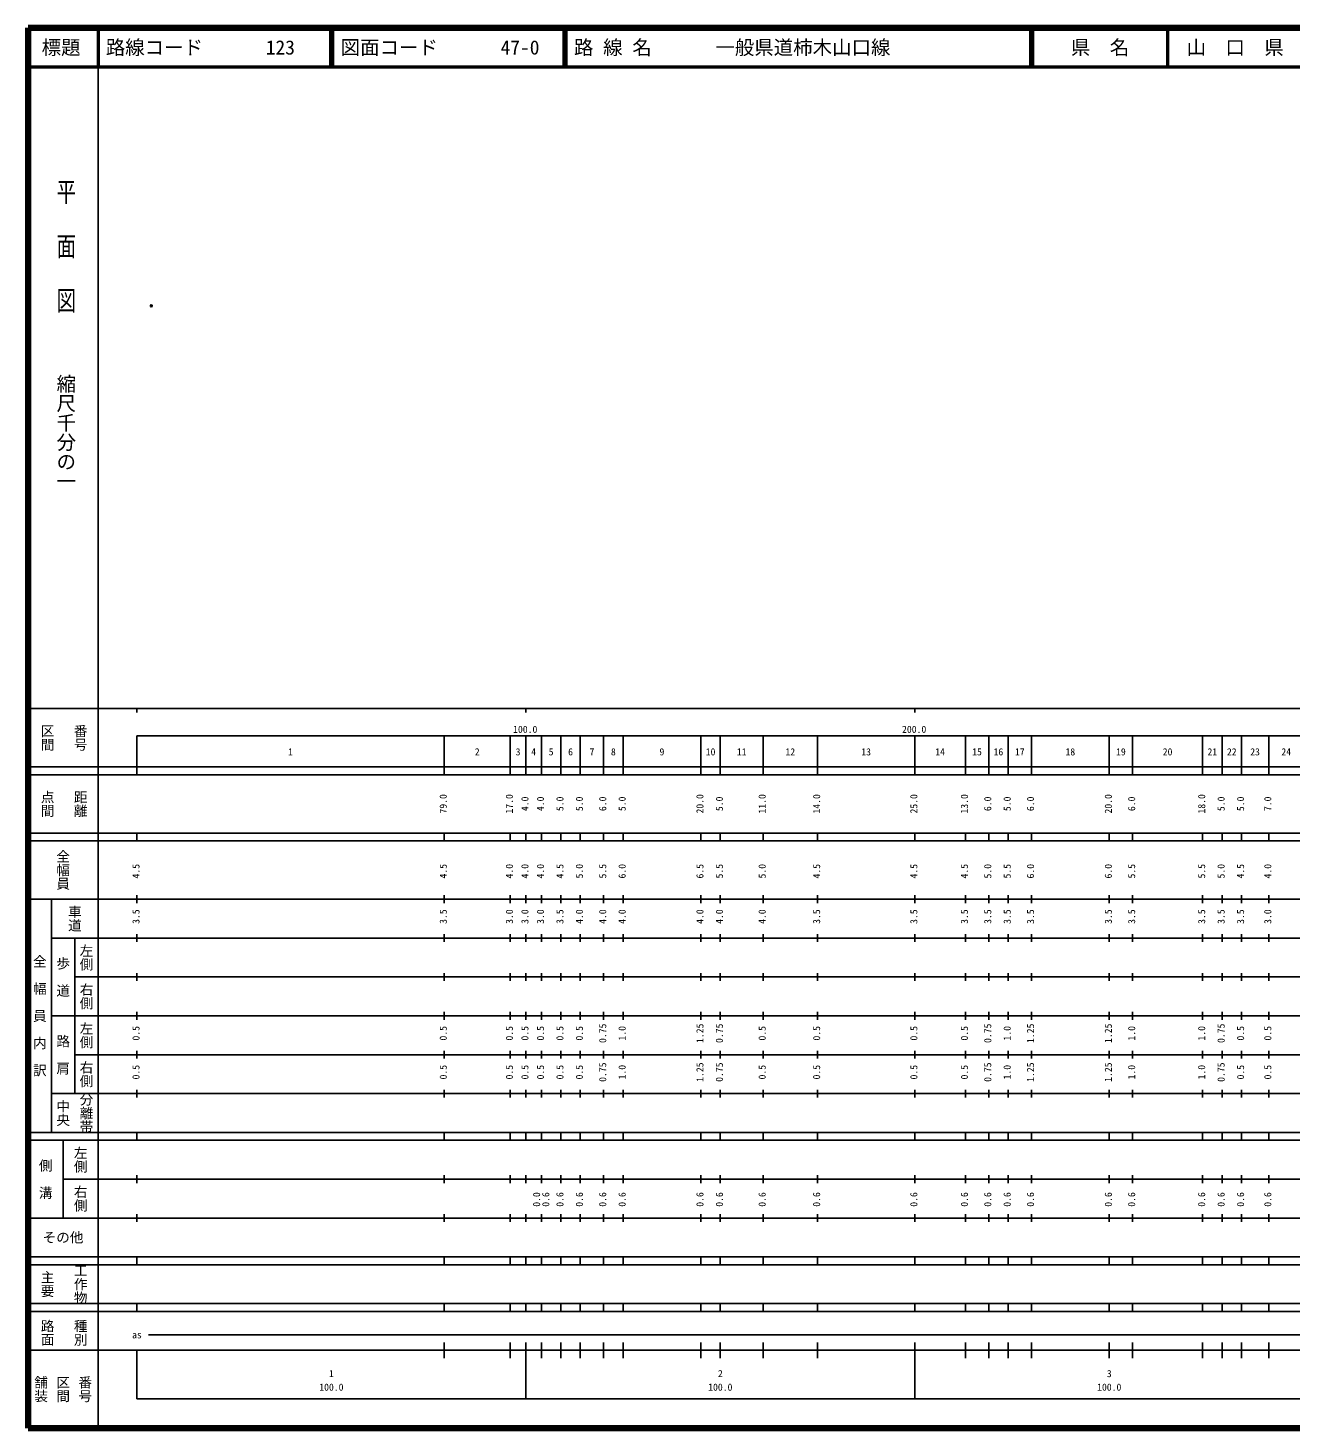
# Model space of a CAD drawing. Units: millimetres on the paper. Extents: x 40 to 680, y 20 to 380.
# Drawn here: x 40 to 364.7, y 20 to 380 of the extents above; entities that cross this region are included whole.
import ezdxf
from ezdxf.enums import TextEntityAlignment as Align

# ---------------------------------------------------------------- set-up
doc = ezdxf.new("R2010")
doc.units = ezdxf.units.MM
doc.header["$PDMODE"] = 32
doc.header["$PDSIZE"] = 0.5
doc.layers.add('M-OTRS', color=6, linetype='Continuous')
doc.layers.add('M-TTL-TXT', color=7, linetype='Continuous')
for name, color, linetype, lineweight in [('M-TTL', 2, 'Continuous', 140), ('M-TTL-BAND', 7, 'Continuous', 25), ('M-TTL-LINE', 7, 'Continuous', 50)]:
    doc.layers.add(name, color=color, linetype=linetype, lineweight=lineweight)
doc.styles.add('@ＭＳ ゴシック', font='')
doc.styles.add('ＭＳ ゴシック', font='')
doc.styles.get('@ＭＳ ゴシック').set_extended_font_data('@MS Gothic')
doc.styles.get('ＭＳ ゴシック').set_extended_font_data('MS Gothic')

msp = doc.modelspace()

# ---------------------------------------------------------------- linework, layer by layer
at = {"layer": 'M-OTRS'}
msp.add_point((71.705, 308.574), dxfattribs=at)
at = {"layer": 'M-TTL'}
for p, q in [((40, 380), (40, 20)), ((680, 380), (40, 380)), ((40, 20), (680, 20))]:
    msp.add_line(p, q, dxfattribs=at)
at = {"layer": 'M-TTL-BAND'}
for p, q in [((58, 370), (58, 20)), ((40, 205), (579, 205)), ((68, 205), (68, 204)), ((168, 205), (168, 204)), ((268, 205), (268, 204)), ((68, 198), (579, 198)), ((68, 198), (68, 188)), ((147, 188), (147, 198)), ((164, 188), (164, 198)), ((168, 188), (168, 198)), ((172, 188), (172, 198)), ((177, 188), (177, 198)), ((182, 188), (182, 198)), ((188, 188), (188, 198)), ((193, 188), (193, 198)), ((213, 188), (213, 198)), ((218, 188), (218, 198)), ((229, 188), (229, 198)), ((243, 188), (243, 198)), ((268, 188), (268, 198)), ((281, 188), (281, 198)), ((287, 188), (287, 198)), ((292, 188), (292, 198)), ((298, 188), (298, 198)), ((318, 188), (318, 198)), ((324, 188), (324, 198)), ((342, 188), (342, 198)), ((347, 188), (347, 198)), ((352, 188), (352, 198)), ((359, 188), (359, 198)), ((40, 190), (579, 190)), ((40, 188), (579, 188)), ((40, 173), (579, 173)), ((68, 171), (68, 173)), ((147, 171), (147, 173)), ((164, 171), (164, 173)), ((168, 171), (168, 173)), ((172, 171), (172, 173)), ((177, 171), (177, 173)), ((182, 171), (182, 173)), ((188, 171), (188, 173)), ((193, 171), (193, 173)), ((213, 171), (213, 173)), ((218, 171), (218, 173)), ((229, 171), (229, 173)), ((243, 171), (243, 173)), ((268, 171), (268, 173)), ((281, 171), (281, 173)), ((287, 171), (287, 173)), ((292, 171), (292, 173)), ((298, 171), (298, 173)), ((318, 171), (318, 173)), ((324, 171), (324, 173)), ((342, 171), (342, 173)), ((347, 171), (347, 173)), ((352, 171), (352, 173)), ((359, 171), (359, 173)), ((40, 171), (579, 171)), ((40, 156), (579, 156)), ((46, 96), (46, 156)), ((68, 155), (68, 157)), ((147, 155), (147, 157)), ((164, 155), (164, 157)), ((168, 155), (168, 157)), ((172, 155), (172, 157)), ((177, 155), (177, 157)), ((182, 155), (182, 157)), ((188, 155), (188, 157)), ((193, 155), (193, 157)), ((213, 155), (213, 157)), ((218, 155), (218, 157)), ((229, 155), (229, 157)), ((243, 155), (243, 157)), ((268, 155), (268, 157)), ((281, 155), (281, 157)), ((287, 155), (287, 157)), ((292, 155), (292, 157)), ((298, 155), (298, 157)), ((318, 155), (318, 157)), ((324, 155), (324, 157)), ((342, 155), (342, 157)), ((347, 155), (347, 157)), ((352, 155), (352, 157)), ((359, 155), (359, 157)), ((46, 146), (579, 146)), ((52, 146), (52, 106)), ((68, 145), (68, 147)), ((147, 145), (147, 147)), ((164, 145), (164, 147)), ((168, 145), (168, 147)), ((172, 145), (172, 147)), ((177, 145), (177, 147)), ((182, 145), (182, 147)), ((188, 145), (188, 147)), ((193, 145), (193, 147)), ((213, 145), (213, 147)), ((218, 145), (218, 147)), ((229, 145), (229, 147)), ((243, 145), (243, 147)), ((268, 145), (268, 147)), ((281, 145), (281, 147)), ((287, 145), (287, 147)), ((292, 145), (292, 147)), ((298, 145), (298, 147)), ((318, 145), (318, 147)), ((324, 145), (324, 147)), ((342, 145), (342, 147)), ((347, 145), (347, 147)), ((352, 145), (352, 147)), ((359, 145), (359, 147)), ((68, 135), (68, 137)), ((147, 135), (147, 137)), ((164, 135), (164, 137)), ((168, 135), (168, 137)), ((172, 135), (172, 137)), ((177, 135), (177, 137)), ((182, 135), (182, 137)), ((188, 135), (188, 137)), ((193, 135), (193, 137)), ((213, 135), (213, 137)), ((218, 135), (218, 137)), ((229, 135), (229, 137)), ((243, 135), (243, 137)), ((268, 135), (268, 137)), ((281, 135), (281, 137)), ((287, 135), (287, 137)), ((292, 135), (292, 137)), ((298, 135), (298, 137)), ((318, 135), (318, 137)), ((324, 135), (324, 137)), ((342, 135), (342, 137)), ((347, 135), (347, 137)), ((352, 135), (352, 137)), ((359, 135), (359, 137)), ((52, 136), (579, 136)), ((46, 126), (579, 126)), ((68, 125), (68, 127)), ((147, 125), (147, 127)), ((164, 125), (164, 127)), ((168, 125), (168, 127)), ((172, 125), (172, 127)), ((177, 125), (177, 127)), ((182, 125), (182, 127)), ((188, 125), (188, 127)), ((193, 125), (193, 127)), ((213, 125), (213, 127)), ((218, 125), (218, 127)), ((229, 125), (229, 127)), ((243, 125), (243, 127)), ((268, 125), (268, 127)), ((281, 125), (281, 127)), ((287, 125), (287, 127)), ((292, 125), (292, 127)), ((298, 125), (298, 127)), ((318, 125), (318, 127)), ((324, 125), (324, 127)), ((342, 125), (342, 127)), ((347, 125), (347, 127)), ((352, 125), (352, 127)), ((359, 125), (359, 127)), ((52, 116), (579, 116)), ((68, 115), (68, 117)), ((147, 115), (147, 117)), ((164, 115), (164, 117)), ((168, 115), (168, 117)), ((172, 115), (172, 117)), ((177, 115), (177, 117)), ((182, 115), (182, 117)), ((188, 115), (188, 117)), ((193, 115), (193, 117)), ((213, 115), (213, 117)), ((218, 115), (218, 117)), ((229, 115), (229, 117)), ((243, 115), (243, 117)), ((268, 115), (268, 117)), ((281, 115), (281, 117)), ((287, 115), (287, 117)), ((292, 115), (292, 117)), ((298, 115), (298, 117)), ((318, 115), (318, 117)), ((324, 115), (324, 117)), ((342, 115), (342, 117)), ((347, 115), (347, 117)), ((352, 115), (352, 117)), ((359, 115), (359, 117)), ((46, 106), (579, 106)), ((68, 105), (68, 107)), ((147, 105), (147, 107)), ((164, 105), (164, 107)), ((168, 105), (168, 107)), ((172, 105), (172, 107)), ((177, 105), (177, 107)), ((182, 105), (182, 107)), ((188, 105), (188, 107)), ((193, 105), (193, 107)), ((213, 105), (213, 107)), ((218, 105), (218, 107)), ((229, 105), (229, 107)), ((243, 105), (243, 107)), ((268, 105), (268, 107)), ((281, 105), (281, 107)), ((287, 105), (287, 107)), ((292, 105), (292, 107)), ((298, 105), (298, 107)), ((318, 105), (318, 107)), ((324, 105), (324, 107)), ((342, 105), (342, 107)), ((347, 105), (347, 107)), ((352, 105), (352, 107)), ((359, 105), (359, 107)), ((40, 96), (579, 96)), ((40, 94), (579, 94)), ((49, 94), (49, 74)), ((68, 94), (68, 96)), ((147, 94), (147, 96)), ((164, 94), (164, 96)), ((168, 94), (168, 96)), ((172, 94), (172, 96)), ((177, 94), (177, 96)), ((182, 94), (182, 96)), ((188, 94), (188, 96)), ((193, 94), (193, 96)), ((213, 94), (213, 96)), ((218, 94), (218, 96)), ((229, 94), (229, 96)), ((243, 94), (243, 96)), ((268, 94), (268, 96)), ((281, 94), (281, 96)), ((287, 94), (287, 96)), ((292, 94), (292, 96)), ((298, 94), (298, 96)), ((318, 94), (318, 96)), ((324, 94), (324, 96)), ((342, 94), (342, 96)), ((347, 94), (347, 96)), ((352, 94), (352, 96)), ((359, 94), (359, 96)), ((49, 84), (579, 84)), ((68, 83), (68, 85)), ((147, 83), (147, 85)), ((164, 83), (164, 85)), ((168, 83), (168, 85)), ((172, 83), (172, 85)), ((177, 83), (177, 85)), ((182, 83), (182, 85)), ((188, 83), (188, 85)), ((193, 83), (193, 85)), ((213, 83), (213, 85)), ((218, 83), (218, 85)), ((229, 83), (229, 85)), ((243, 83), (243, 85)), ((268, 83), (268, 85)), ((281, 83), (281, 85)), ((287, 83), (287, 85)), ((292, 83), (292, 85)), ((298, 83), (298, 85)), ((318, 83), (318, 85)), ((324, 83), (324, 85)), ((342, 83), (342, 85)), ((347, 83), (347, 85)), ((352, 83), (352, 85)), ((359, 83), (359, 85)), ((40, 74), (579, 74)), ((68, 73), (68, 75)), ((147, 73), (147, 75)), ((164, 73), (164, 75)), ((168, 73), (168, 75)), ((172, 73), (172, 75)), ((177, 73), (177, 75)), ((182, 73), (182, 75)), ((188, 73), (188, 75)), ((193, 73), (193, 75)), ((213, 73), (213, 75)), ((218, 73), (218, 75)), ((229, 73), (229, 75)), ((243, 73), (243, 75)), ((268, 73), (268, 75)), ((281, 73), (281, 75)), ((287, 73), (287, 75)), ((292, 73), (292, 75)), ((298, 73), (298, 75)), ((318, 73), (318, 75)), ((324, 73), (324, 75)), ((342, 73), (342, 75)), ((347, 73), (347, 75)), ((352, 73), (352, 75)), ((359, 73), (359, 75)), ((40, 64), (579, 64)), ((40, 62), (579, 62)), ((68, 62), (68, 64)), ((147, 62), (147, 64)), ((164, 62), (164, 64)), ((168, 62), (168, 64)), ((172, 62), (172, 64)), ((177, 62), (177, 64)), ((182, 62), (182, 64)), ((188, 62), (188, 64)), ((193, 62), (193, 64)), ((213, 62), (213, 64)), ((218, 62), (218, 64)), ((229, 62), (229, 64)), ((243, 62), (243, 64)), ((268, 62), (268, 64)), ((281, 62), (281, 64)), ((287, 62), (287, 64)), ((292, 62), (292, 64)), ((298, 62), (298, 64)), ((318, 62), (318, 64)), ((324, 62), (324, 64)), ((342, 62), (342, 64)), ((347, 62), (347, 64)), ((352, 62), (352, 64)), ((359, 62), (359, 64)), ((40, 52), (579, 52)), ((68, 50), (68, 52)), ((147, 50), (147, 52)), ((164, 50), (164, 52)), ((168, 50), (168, 52)), ((172, 50), (172, 52)), ((177, 50), (177, 52)), ((182, 50), (182, 52)), ((188, 50), (188, 52)), ((193, 50), (193, 52)), ((213, 50), (213, 52)), ((218, 50), (218, 52)), ((229, 50), (229, 52)), ((243, 50), (243, 52)), ((268, 50), (268, 52)), ((281, 50), (281, 52)), ((287, 50), (287, 52)), ((292, 50), (292, 52)), ((298, 50), (298, 52)), ((318, 50), (318, 52)), ((324, 50), (324, 52)), ((342, 50), (342, 52)), ((347, 50), (347, 52)), ((352, 50), (352, 52)), ((359, 50), (359, 52)), ((40, 50), (579, 50)), ((71, 44), (565, 44)), ((40, 40), (579, 40)), ((68, 40), (68, 27.5)), ((147, 38), (147, 42)), ((164, 38), (164, 42)), ((168, 27.5), (168, 42)), ((172, 38), (172, 42)), ((177, 38), (177, 42)), ((182, 38), (182, 42)), ((188, 38), (188, 42)), ((193, 38), (193, 42)), ((213, 38), (213, 42)), ((218, 38), (218, 42)), ((229, 38), (229, 42)), ((243, 38), (243, 42)), ((268, 27.5), (268, 42)), ((281, 38), (281, 42)), ((287, 38), (287, 42)), ((292, 38), (292, 42)), ((298, 38), (298, 42)), ((318, 38), (318, 42)), ((324, 38), (324, 42)), ((342, 38), (342, 42)), ((347, 38), (347, 42)), ((352, 38), (352, 42)), ((359, 38), (359, 42)), ((68, 27.5), (579, 27.5))]:
    msp.add_line(p, q, dxfattribs=at)
at = {"layer": 'M-TTL-LINE'}
for p, q in [((58, 380), (58, 370)), ((117.75, 380), (117.75, 370)), ((118.25, 380), (118.25, 370)), ((177.75, 380), (177.75, 370)), ((178.25, 380), (178.25, 370)), ((297.75, 380), (297.75, 370)), ((298.25, 380), (298.25, 370)), ((333, 380), (333, 370)), ((40, 370), (680, 370))]:
    msp.add_line(p, q, dxfattribs=at)

# ---------------------------------------------------------------- texts
at = {"layer": 'M-TTL-BAND', "style": '@ＭＳ ゴシック', "width": 1.4}
msp.add_text('平  面  図', height=3.666, rotation=270, dxfattribs=at).set_placement((49.777, 306.475), align=Align.MIDDLE_RIGHT)
at = {"layer": 'M-TTL-BAND', "style": '@ＭＳ ゴシック'}
msp.add_text('縮尺千分の一', height=3.666, rotation=270, dxfattribs=at).set_placement((49.777, 261.03), align=Align.MIDDLE_RIGHT)
for s, p in [('区間', (45, 197.5)), ('番号', (53.5, 197.5)), ('点間', (45, 180.5)), ('距離', (53.5, 180.5)), ('全幅員', (49, 163.5)), ('車道', (52, 151)), ('左側', (55, 141)), ('全\u3000幅\u3000員\u3000内\u3000訳', (43, 126)), ('歩\u3000道', (49, 136)), ('右側', (55, 131)), ('左側', (55, 121)), ('路\u3000肩', (49, 116)), ('右側', (55, 111)), ('分離帯', (55, 101)), ('中央', (49, 101)), ('左側', (53.5, 89)), ('側\u3000溝', (44.5, 84)), ('右側', (53.5, 79)), ('工作物', (53.5, 57)), ('主要', (45, 57)), ('路面', (45, 44.5)), ('種別', (53.5, 44.5)), ('舗装', (43.333, 30)), ('区間', (49, 30)), ('番号', (54.667, 30))]:
    msp.add_text(s, height=2.566, rotation=270, dxfattribs=at).set_placement(p, align=Align.MIDDLE_CENTER)
at = {"layer": 'M-TTL-BAND', "style": 'ＭＳ ゴシック'}
for s, p in [('100.0', (167.844, 198.195)), ('200.0', (267.844, 198.195)), ('1', (107.5, 192.405)), ('2', (155.5, 192.405)), ('3', (166, 192.405)), ('4', (170, 192.405)), ('5', (174.5, 192.405)), ('6', (179.5, 192.405)), ('7', (185, 192.405)), ('8', (190.5, 192.405)), ('9', (203, 192.405)), ('10', (215.5, 192.405)), ('11', (223.5, 192.405)), ('12', (236, 192.405)), ('13', (255.5, 192.405)), ('14', (274.5, 192.405)), ('15', (284, 192.405)), ('16', (289.5, 192.405)), ('17', (295, 192.405)), ('18', (308, 192.405)), ('19', (321, 192.405)), ('20', (333, 192.405)), ('21', (344.5, 192.405)), ('22', (349.5, 192.405)), ('23', (355.5, 192.405)), ('24', (363.5, 192.405)), ('as', (68, 42.5)), ('1', (118, 32.523)), ('2', (218, 32.523)), ('3', (318, 32.523)), ('100.0', (118, 29.033)), ('100.0', (218, 29.033)), ('100.0', (318, 29.033))]:
    msp.add_text(s, height=1.833, dxfattribs=at).set_placement(p, align=Align.BOTTOM_CENTER)
for s, p in [('79.0', (148.217, 180.5)), ('17.0', (165.217, 180.5)), ('4.0', (169.217, 180.5)), ('4.0', (173.217, 180.5)), ('5.0', (178.217, 180.5)), ('5.0', (183.217, 180.5)), ('6.0', (189.217, 180.5)), ('5.0', (194.217, 180.5)), ('20.0', (214.217, 180.5)), ('5.0', (219.217, 180.5)), ('11.0', (230.217, 180.5)), ('14.0', (244.217, 180.5)), ('25.0', (269.217, 180.5)), ('13.0', (282.217, 180.5)), ('6.0', (288.217, 180.5)), ('5.0', (293.217, 180.5)), ('6.0', (299.217, 180.5)), ('20.0', (319.217, 180.5)), ('6.0', (325.217, 180.5)), ('18.0', (343.217, 180.5)), ('5.0', (348.217, 180.5)), ('5.0', (353.217, 180.5)), ('7.0', (360.217, 180.5)), ('4.5', (69.217, 163.174)), ('4.5', (148.217, 163.174)), ('4.0', (165.217, 163.174)), ('4.0', (169.217, 163.174)), ('4.0', (173.217, 163.174)), ('4.5', (178.217, 163.174)), ('5.0', (183.217, 163.174)), ('5.5', (189.217, 163.174)), ('6.0', (194.217, 163.174)), ('6.5', (214.217, 163.174)), ('5.5', (219.217, 163.174)), ('5.0', (230.217, 163.174)), ('4.5', (244.217, 163.174)), ('4.5', (269.217, 163.174)), ('4.5', (282.217, 163.174)), ('5.0', (288.217, 163.174)), ('5.5', (293.217, 163.174)), ('6.0', (299.217, 163.174)), ('6.0', (319.217, 163.174)), ('5.5', (325.217, 163.174)), ('5.5', (343.217, 163.174)), ('5.0', (348.217, 163.174)), ('4.5', (353.217, 163.174)), ('4.0', (360.217, 163.174)), ('3.5', (69.217, 151.5)), ('3.5', (148.217, 151.5)), ('3.0', (165.217, 151.5)), ('3.0', (169.217, 151.5)), ('3.0', (173.217, 151.5)), ('3.5', (178.217, 151.5)), ('4.0', (183.217, 151.5)), ('4.0', (189.217, 151.5)), ('4.0', (194.217, 151.5)), ('4.0', (214.217, 151.5)), ('4.0', (219.217, 151.5)), ('4.0', (230.217, 151.5)), ('3.5', (244.217, 151.5)), ('3.5', (269.217, 151.5)), ('3.5', (282.217, 151.5)), ('3.5', (288.217, 151.5)), ('3.5', (293.217, 151.5)), ('3.5', (299.217, 151.5)), ('3.5', (319.217, 151.5)), ('3.5', (325.217, 151.5)), ('3.5', (343.217, 151.5)), ('3.5', (348.217, 151.5)), ('3.5', (353.217, 151.5)), ('3.0', (360.217, 151.5)), ('0.5', (69.217, 121.5)), ('0.5', (148.217, 121.5)), ('0.5', (165.217, 121.5)), ('0.5', (169.217, 121.5)), ('0.5', (173.217, 121.5)), ('0.5', (178.217, 121.5)), ('0.5', (183.217, 121.5)), ('0.75', (189.217, 121.5)), ('1.0', (194.217, 121.5)), ('1.25', (214.217, 121.5)), ('0.75', (219.217, 121.5)), ('0.5', (230.217, 121.5)), ('0.5', (244.217, 121.5)), ('0.5', (269.217, 121.5)), ('0.5', (282.217, 121.5)), ('0.75', (288.217, 121.5)), ('1.0', (293.217, 121.5)), ('1.25', (299.217, 121.5)), ('1.25', (319.217, 121.5)), ('1.0', (325.217, 121.5)), ('1.0', (343.217, 121.5)), ('0.75', (348.217, 121.5)), ('0.5', (353.217, 121.5)), ('0.5', (360.217, 121.5)), ('0.5', (69.217, 111.5)), ('0.5', (148.217, 111.5)), ('0.5', (165.217, 111.5)), ('0.5', (169.217, 111.5)), ('0.5', (173.217, 111.5)), ('0.5', (178.217, 111.5)), ('0.5', (183.217, 111.5)), ('0.75', (189.217, 111.5)), ('1.0', (194.217, 111.5)), ('1.25', (214.217, 111.5)), ('0.75', (219.217, 111.5)), ('0.5', (230.217, 111.5)), ('0.5', (244.217, 111.5)), ('0.5', (269.217, 111.5)), ('0.5', (282.217, 111.5)), ('0.75', (288.217, 111.5)), ('1.0', (293.217, 111.5)), ('1.25', (299.217, 111.5)), ('1.25', (319.217, 111.5)), ('1.0', (325.217, 111.5)), ('1.0', (343.217, 111.5)), ('0.75', (348.217, 111.5)), ('0.5', (353.217, 111.5)), ('0.5', (360.217, 111.5)), ('0.0', (172.217, 78.764)), ('0.6', (174.587, 78.764)), ('0.6', (178.217, 78.764)), ('0.6', (183.217, 78.764)), ('0.6', (189.217, 78.764)), ('0.6', (194.217, 78.764)), ('0.6', (214.217, 78.764)), ('0.6', (219.217, 78.764)), ('0.6', (230.217, 78.764)), ('0.6', (244.217, 78.764)), ('0.6', (269.217, 78.764)), ('0.6', (282.217, 78.764)), ('0.6', (288.217, 78.764)), ('0.6', (293.217, 78.764)), ('0.6', (299.217, 78.764)), ('0.6', (319.217, 78.764)), ('0.6', (325.217, 78.764)), ('0.6', (343.217, 78.764)), ('0.6', (348.217, 78.764)), ('0.6', (353.217, 78.764)), ('0.6', (360.217, 78.764))]:
    msp.add_text(s, height=1.833, rotation=90, dxfattribs=at).set_placement(p, align=Align.BOTTOM_CENTER)
msp.add_text('その他', height=2.566, dxfattribs=at).set_placement((49, 69), align=Align.MIDDLE_CENTER)
at = {"layer": 'M-TTL-TXT', "style": 'ＭＳ ゴシック'}
for s, p in [('標題', (48.5, 375)), ('県\u3000名', (315.625, 375)), ('山\u3000口\u3000県', (350.375, 375))]:
    msp.add_text(s, height=3.666, dxfattribs=at).set_placement(p, align=Align.MIDDLE_CENTER)
for s, p in [('路線コード', (60, 375)), ('123', (101.142, 375)), ('図面コード', (120.38, 375)), ('47-0', (161.521, 375)), ('路 線 名', (180.38, 375)), ('一般県道柿木山口線', (216.734, 375))]:
    msp.add_text(s, height=3.666, dxfattribs=at).set_placement(p, align=Align.MIDDLE_LEFT)

doc.saveas('drawing.dxf')
